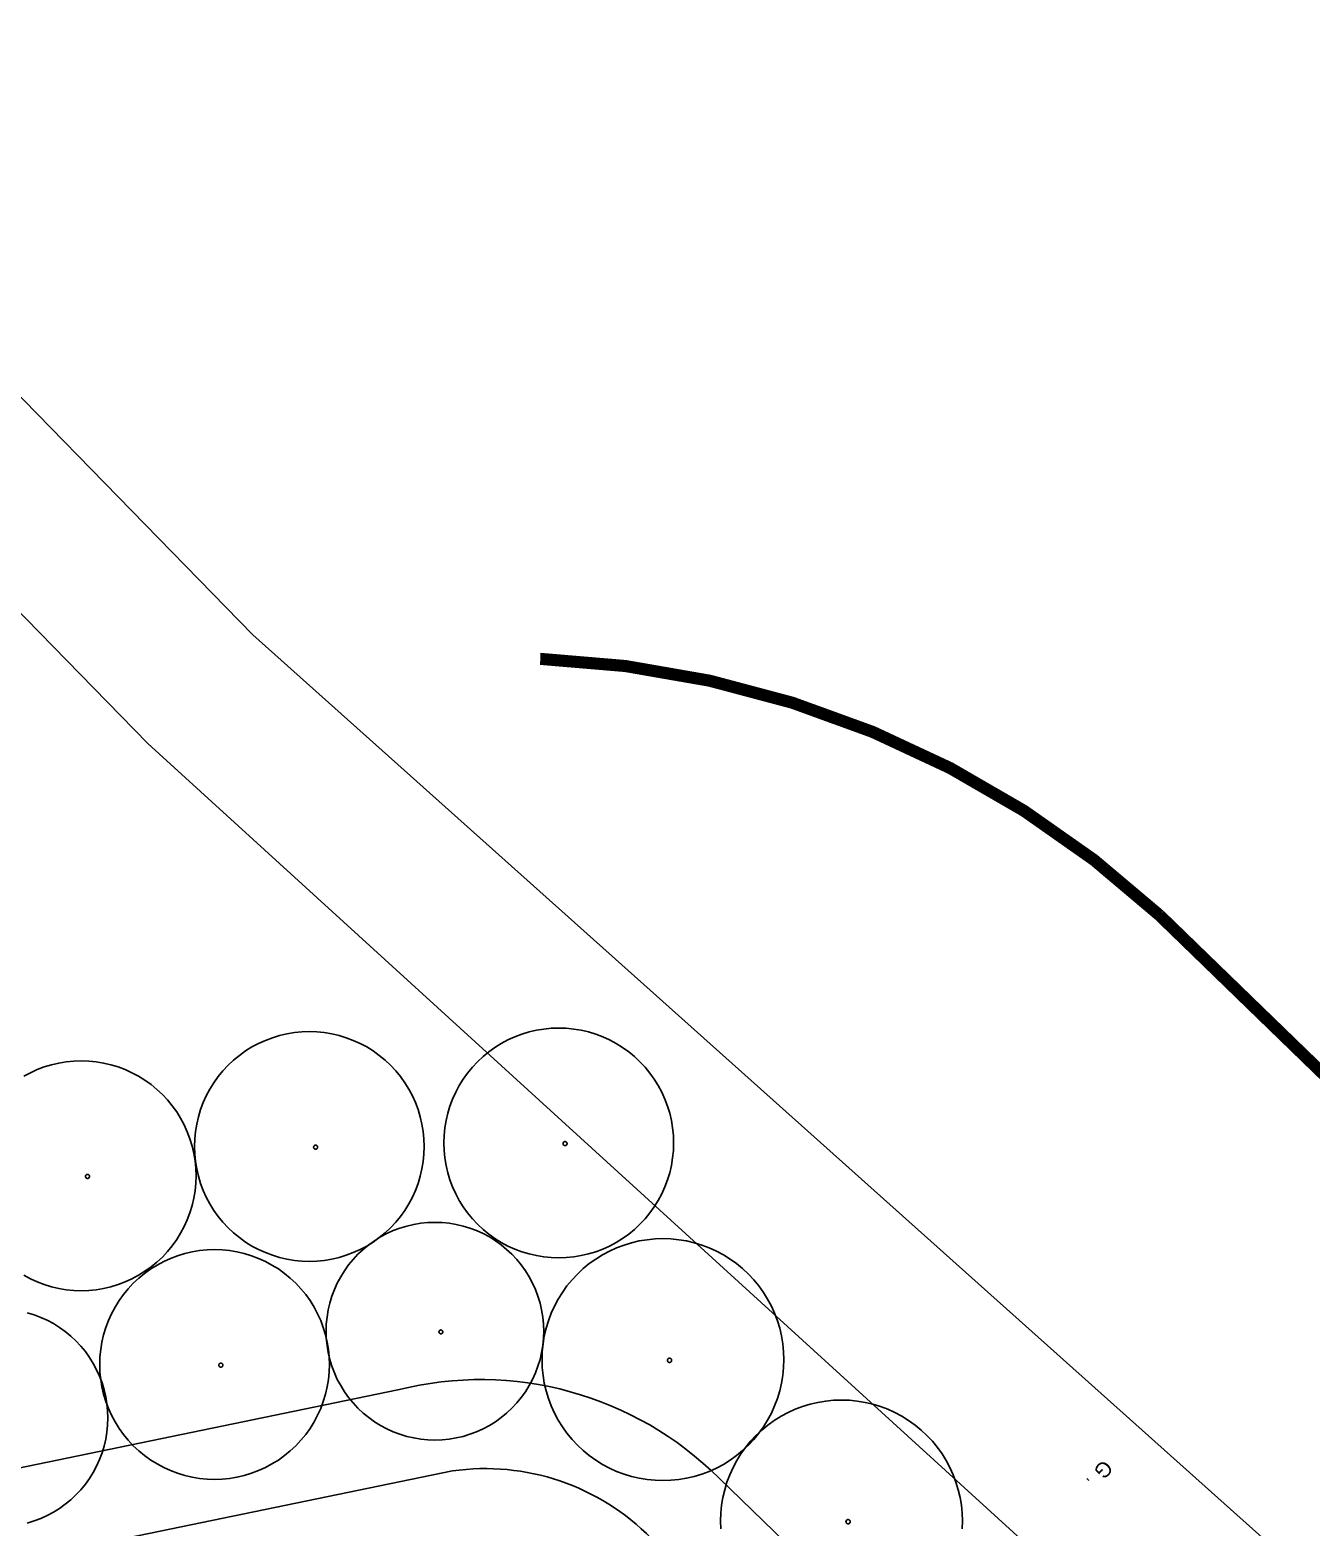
# Model space of a CAD drawing. Header units: inches. Extents: x -3368894 to 5148796, y 84 to 10864301.
# Drawn here: x 503184.42 to 503226.81, y 4346358.8 to 4346408.31 of the extents above; entities that cross this region are included whole.
import ezdxf

# ---------------------------------------------------------------- set-up
doc = ezdxf.new("R2010")
doc.units = ezdxf.units.IN
doc.header["$MEASUREMENT"] = 0
doc.linetypes.add('ACAD_ISO07W100', pattern=[3, 0, -3])
for name, color, linetype, lineweight in [('cm_alberi in secondo piano', 252, 'Continuous', 9), ('cm_campiture', 252, 'Continuous', 9), ('cm_quote', 174, 'Continuous', 0), ('cp_piattaforme volumi_linea', 4, 'Continuous', 25)]:
    doc.layers.add(name, color=color, linetype=linetype, lineweight=lineweight)
doc.layers.add('cp_alberi_linea', color=103, linetype='Continuous')
doc.styles.get("Standard").update_dxf_attribs({"font": 'GOTHIC.TTF'})
doc.dimstyles.new('Quote 200', dxfattribs={"dimtxt": 0.5, "dimasz": 0.2, "dimexe": 1.25, "dimexo": 0.625, "dimgap": 0.2, "dimtad": 1, "dimzin": 1, "dimtxsty": 'Standard', "dimblk": 'ARCHTICK', "dimcen": 2.5, "dimse1": 1, "dimse2": 1, "dimazin": 0, "dimtfac": 1, "dimtmove": 0, "dimatfit": 3, "dimldrblk": 'NONE', "dimfxl": 1, "dimlwd": 0, "dimarcsym": 0})

# ---------------------------------------------------------------- blocks, each defined once
blk = doc.blocks.new('_ArchTick')
at = {"color": 0, "linetype": 'ByBlock', "const_width": 0.15}
blk.add_lwpolyline([(-0.5, -0.5), (0.5, 0.5)], dxfattribs=at)
blk = doc.blocks.new('*D263')
at = {"layer": 'cm_quote', "color": 0, "lineweight": 0, "transparency": 16777216}
for p, q in [((-3368891.703, 8689622.26), (-929594.242, 10864300.067)), ((-3368894.34, 8689619.909), (-3368891.703, 8689622.26))]:
    blk.add_line(p, q, dxfattribs=at)
at = {"layer": 'DEFPOINTS', "color": 0, "transparency": 16777216}
for p in [(-3368891.703, 8689622.26), (503231.569, 4346330.378), (503228.933, 4346328.028)]:
    blk.add_point(p, dxfattribs=at)
at = {"layer": 'cm_quote', "color": 0, "lineweight": 0, "transparency": 16777216, "xscale": 0.2, "yscale": 0.2, "zscale": 0.2}
for p, rotation in [((-3368891.703, 8689622.26), 41.71758129249201), ((-3368894.34, 8689619.909), 221.717581292492)]:
    blk.add_blockref('_ArchTick', p, dxfattribs=dict(at, rotation=rotation))
at = {"layer": 'cm_quote', "color": 0, "transparency": 16777216, "insert": (-929595.199, 10864299.865), "char_height": 0.5, "attachment_point": 5, "rotation": 41.7176}
blk.add_mtext('3,53', dxfattribs=at)
blk = doc.blocks.new('_None')

msp = doc.modelspace()

# ---------------------------------------------------------------- linework, layer by layer
at = {"color": 32, "true_color": 0xcd6928, "const_width": 0.4}
msp.add_lwpolyline([(503201.307, 4346387.509, -0.17793), (503221.79, 4346379.033), (503239.78, 4346361.597)], format="xyb", dxfattribs=at)
at = {"layer": 'cm_campiture', "linetype": 'ACAD_ISO07W100', "ltscale": 0.5}
msp.add_line((503219.388, 4346360.4), (503220.1, 4346359.699), dxfattribs=at)
at = {"layer": 'cp_alberi_linea'}
for points in [[(503205.718, 4346371.498), (503205.71, 4346371.746), (503205.686, 4346371.994), (503205.645, 4346372.239), (503205.589, 4346372.481), (503205.517, 4346372.719), (503205.429, 4346372.952), (503205.327, 4346373.179), (503205.209, 4346373.398), (503205.078, 4346373.609), (503204.933, 4346373.811), (503204.775, 4346374.003), (503204.605, 4346374.185), (503204.424, 4346374.355), (503204.232, 4346374.513), (503204.03, 4346374.657), (503203.818, 4346374.789), (503203.599, 4346374.906), (503203.373, 4346375.009), (503203.14, 4346375.096), (503202.902, 4346375.168), (503202.66, 4346375.225), (503202.414, 4346375.265), (503202.167, 4346375.29), (503201.918, 4346375.298), (503201.67, 4346375.29), (503201.422, 4346375.265), (503201.177, 4346375.225), (503200.935, 4346375.168), (503200.697, 4346375.096), (503200.464, 4346375.009), (503200.238, 4346374.906), (503200.018, 4346374.789), (503199.807, 4346374.657), (503199.605, 4346374.513), (503199.413, 4346374.355), (503199.231, 4346374.185), (503199.061, 4346374.003), (503198.904, 4346373.811), (503198.759, 4346373.609), (503198.628, 4346373.398), (503198.51, 4346373.179), (503198.408, 4346372.952), (503198.32, 4346372.719), (503198.248, 4346372.481), (503198.192, 4346372.239), (503198.151, 4346371.994), (503198.127, 4346371.746), (503198.118, 4346371.498), (503198.127, 4346371.249), (503198.151, 4346371.002), (503198.192, 4346370.756), (503198.248, 4346370.514), (503198.32, 4346370.276), (503198.408, 4346370.044), (503198.51, 4346369.817), (503198.628, 4346369.598), (503198.759, 4346369.387), (503198.904, 4346369.185), (503199.061, 4346368.992), (503199.231, 4346368.811), (503199.413, 4346368.641), (503199.605, 4346368.483), (503199.807, 4346368.338), (503200.018, 4346368.207), (503200.238, 4346368.09), (503200.464, 4346367.987), (503200.697, 4346367.9), (503200.935, 4346367.827), (503201.177, 4346367.771), (503201.422, 4346367.73), (503201.67, 4346367.706), (503201.918, 4346367.698), (503202.167, 4346367.706), (503202.414, 4346367.73), (503202.66, 4346367.771), (503202.902, 4346367.827), (503203.14, 4346367.9), (503203.373, 4346367.987), (503203.599, 4346368.09), (503203.818, 4346368.207), (503204.03, 4346368.338), (503204.232, 4346368.483), (503204.424, 4346368.641), (503204.605, 4346368.811), (503204.775, 4346368.992), (503204.933, 4346369.185), (503205.078, 4346369.387), (503205.209, 4346369.598), (503205.327, 4346369.817), (503205.429, 4346370.044), (503205.517, 4346370.276), (503205.589, 4346370.514), (503205.645, 4346370.756), (503205.686, 4346371.002), (503205.71, 4346371.249)], [(503197.467, 4346371.381), (503197.459, 4346371.63), (503197.434, 4346371.877), (503197.394, 4346372.123), (503197.337, 4346372.365), (503197.265, 4346372.603), (503197.178, 4346372.835), (503197.075, 4346373.062), (503196.958, 4346373.281), (503196.827, 4346373.492), (503196.682, 4346373.695), (503196.524, 4346373.887), (503196.354, 4346374.068), (503196.172, 4346374.238), (503195.98, 4346374.396), (503195.778, 4346374.541), (503195.567, 4346374.672), (503195.348, 4346374.789), (503195.121, 4346374.892), (503194.888, 4346374.98), (503194.65, 4346375.052), (503194.408, 4346375.108), (503194.163, 4346375.149), (503193.915, 4346375.173), (503193.667, 4346375.181), (503193.418, 4346375.173), (503193.171, 4346375.149), (503192.926, 4346375.108), (503192.683, 4346375.052), (503192.445, 4346374.98), (503192.213, 4346374.892), (503191.986, 4346374.789), (503191.767, 4346374.672), (503191.556, 4346374.541), (503191.354, 4346374.396), (503191.161, 4346374.238), (503190.98, 4346374.068), (503190.81, 4346373.887), (503190.652, 4346373.695), (503190.507, 4346373.492), (503190.376, 4346373.281), (503190.259, 4346373.062), (503190.156, 4346372.835), (503190.069, 4346372.603), (503189.996, 4346372.365), (503189.94, 4346372.123), (503189.899, 4346371.877), (503189.875, 4346371.63), (503189.867, 4346371.381), (503189.875, 4346371.133), (503189.899, 4346370.885), (503189.94, 4346370.64), (503189.996, 4346370.398), (503190.069, 4346370.16), (503190.156, 4346369.927), (503190.259, 4346369.701), (503190.376, 4346369.481), (503190.507, 4346369.27), (503190.652, 4346369.068), (503190.81, 4346368.876), (503190.98, 4346368.694), (503191.161, 4346368.524), (503191.354, 4346368.367), (503191.556, 4346368.222), (503191.767, 4346368.09), (503191.986, 4346367.973), (503192.213, 4346367.871), (503192.445, 4346367.783), (503192.683, 4346367.711), (503192.926, 4346367.654), (503193.171, 4346367.614), (503193.418, 4346367.589), (503193.667, 4346367.581), (503193.915, 4346367.589), (503194.163, 4346367.614), (503194.408, 4346367.654), (503194.65, 4346367.711), (503194.888, 4346367.783), (503195.121, 4346367.871), (503195.348, 4346367.973), (503195.567, 4346368.09), (503195.778, 4346368.222), (503195.98, 4346368.367), (503196.172, 4346368.524), (503196.354, 4346368.694), (503196.524, 4346368.876), (503196.682, 4346369.068), (503196.827, 4346369.27), (503196.958, 4346369.481), (503197.075, 4346369.701), (503197.178, 4346369.927), (503197.265, 4346370.16), (503197.337, 4346370.398), (503197.394, 4346370.64), (503197.434, 4346370.885), (503197.459, 4346371.133)], [(503193.942, 4346371.359), (503193.942, 4346371.363), (503193.941, 4346371.368), (503193.941, 4346371.372), (503193.94, 4346371.376), (503193.938, 4346371.38), (503193.937, 4346371.384), (503193.935, 4346371.388), (503193.933, 4346371.392), (503193.931, 4346371.396), (503193.928, 4346371.399), (503193.925, 4346371.403), (503193.922, 4346371.406), (503193.919, 4346371.409), (503193.916, 4346371.412), (503193.912, 4346371.414), (503193.908, 4346371.417), (503193.905, 4346371.419), (503193.901, 4346371.42), (503193.897, 4346371.422), (503193.892, 4346371.423), (503193.888, 4346371.424), (503193.884, 4346371.425), (503193.88, 4346371.425), (503193.875, 4346371.426), (503193.871, 4346371.425), (503193.866, 4346371.425), (503193.862, 4346371.424), (503193.858, 4346371.423), (503193.854, 4346371.422), (503193.85, 4346371.42), (503193.846, 4346371.419), (503193.842, 4346371.417), (503193.838, 4346371.414), (503193.835, 4346371.412), (503193.831, 4346371.409), (503193.828, 4346371.406), (503193.825, 4346371.403), (503193.822, 4346371.399), (503193.82, 4346371.396), (503193.818, 4346371.392), (503193.815, 4346371.388), (503193.814, 4346371.384), (503193.812, 4346371.38), (503193.811, 4346371.376), (503193.81, 4346371.372), (503193.809, 4346371.368), (503193.809, 4346371.363), (503193.809, 4346371.359), (503193.809, 4346371.355), (503193.809, 4346371.35), (503193.81, 4346371.346), (503193.811, 4346371.342), (503193.812, 4346371.338), (503193.814, 4346371.333), (503193.815, 4346371.329), (503193.818, 4346371.326), (503193.82, 4346371.322), (503193.822, 4346371.318), (503193.825, 4346371.315), (503193.828, 4346371.312), (503193.831, 4346371.309), (503193.835, 4346371.306), (503193.838, 4346371.304), (503193.842, 4346371.301), (503193.846, 4346371.299), (503193.85, 4346371.297), (503193.854, 4346371.296), (503193.858, 4346371.295), (503193.862, 4346371.294), (503193.866, 4346371.293), (503193.871, 4346371.292), (503193.875, 4346371.292), (503193.88, 4346371.292), (503193.884, 4346371.293), (503193.888, 4346371.294), (503193.892, 4346371.295), (503193.897, 4346371.296), (503193.901, 4346371.297), (503193.905, 4346371.299), (503193.908, 4346371.301), (503193.912, 4346371.304), (503193.916, 4346371.306), (503193.919, 4346371.309), (503193.922, 4346371.312), (503193.925, 4346371.315), (503193.928, 4346371.318), (503193.931, 4346371.322), (503193.933, 4346371.326), (503193.935, 4346371.329), (503193.937, 4346371.333), (503193.938, 4346371.338), (503193.94, 4346371.342), (503193.941, 4346371.346), (503193.941, 4346371.35), (503193.942, 4346371.355)], [(503202.193, 4346371.475), (503202.193, 4346371.48), (503202.193, 4346371.484), (503202.192, 4346371.488), (503202.191, 4346371.493), (503202.19, 4346371.497), (503202.188, 4346371.501), (503202.186, 4346371.505), (503202.184, 4346371.509), (503202.182, 4346371.512), (503202.18, 4346371.516), (503202.177, 4346371.519), (503202.174, 4346371.523), (503202.171, 4346371.526), (503202.167, 4346371.528), (503202.164, 4346371.531), (503202.16, 4346371.533), (503202.156, 4346371.535), (503202.152, 4346371.537), (503202.148, 4346371.539), (503202.144, 4346371.54), (503202.14, 4346371.541), (503202.135, 4346371.541), (503202.131, 4346371.542), (503202.127, 4346371.542), (503202.122, 4346371.542), (503202.118, 4346371.541), (503202.114, 4346371.541), (503202.109, 4346371.54), (503202.105, 4346371.539), (503202.101, 4346371.537), (503202.097, 4346371.535), (503202.093, 4346371.533), (503202.09, 4346371.531), (503202.086, 4346371.528), (503202.083, 4346371.526), (503202.08, 4346371.523), (503202.077, 4346371.519), (503202.074, 4346371.516), (503202.071, 4346371.512), (503202.069, 4346371.509), (503202.067, 4346371.505), (503202.065, 4346371.501), (503202.064, 4346371.497), (503202.062, 4346371.493), (503202.061, 4346371.488), (503202.061, 4346371.484), (503202.06, 4346371.48), (503202.06, 4346371.475), (503202.06, 4346371.471), (503202.061, 4346371.467), (503202.061, 4346371.462), (503202.062, 4346371.458), (503202.064, 4346371.454), (503202.065, 4346371.45), (503202.067, 4346371.446), (503202.069, 4346371.442), (503202.071, 4346371.438), (503202.074, 4346371.435), (503202.077, 4346371.432), (503202.08, 4346371.428), (503202.083, 4346371.425), (503202.086, 4346371.423), (503202.09, 4346371.42), (503202.093, 4346371.418), (503202.097, 4346371.416), (503202.101, 4346371.414), (503202.105, 4346371.412), (503202.109, 4346371.411), (503202.114, 4346371.41), (503202.118, 4346371.409), (503202.122, 4346371.409), (503202.127, 4346371.409), (503202.131, 4346371.409), (503202.135, 4346371.409), (503202.14, 4346371.41), (503202.144, 4346371.411), (503202.148, 4346371.412), (503202.152, 4346371.414), (503202.156, 4346371.416), (503202.16, 4346371.418), (503202.164, 4346371.42), (503202.167, 4346371.423), (503202.171, 4346371.425), (503202.174, 4346371.428), (503202.177, 4346371.432), (503202.18, 4346371.435), (503202.182, 4346371.438), (503202.184, 4346371.442), (503202.186, 4346371.446), (503202.188, 4346371.45), (503202.19, 4346371.454), (503202.191, 4346371.458), (503202.192, 4346371.462), (503202.193, 4346371.467), (503202.193, 4346371.471)], [(503186.394, 4346370.391), (503186.394, 4346370.395), (503186.393, 4346370.4), (503186.393, 4346370.404), (503186.392, 4346370.408), (503186.391, 4346370.412), (503186.389, 4346370.417), (503186.387, 4346370.421), (503186.385, 4346370.424), (503186.383, 4346370.428), (503186.38, 4346370.432), (503186.378, 4346370.435), (503186.375, 4346370.438), (503186.371, 4346370.441), (503186.368, 4346370.444), (503186.364, 4346370.446), (503186.361, 4346370.449), (503186.357, 4346370.451), (503186.353, 4346370.453), (503186.349, 4346370.454), (503186.345, 4346370.455), (503186.34, 4346370.456), (503186.336, 4346370.457), (503186.332, 4346370.458), (503186.327, 4346370.458), (503186.323, 4346370.458), (503186.319, 4346370.457), (503186.314, 4346370.456), (503186.31, 4346370.455), (503186.306, 4346370.454), (503186.302, 4346370.453), (503186.298, 4346370.451), (503186.294, 4346370.449), (503186.29, 4346370.446), (503186.287, 4346370.444), (503186.284, 4346370.441), (503186.28, 4346370.438), (503186.277, 4346370.435), (503186.275, 4346370.432), (503186.272, 4346370.428), (503186.27, 4346370.424), (503186.268, 4346370.421), (503186.266, 4346370.417), (503186.264, 4346370.412), (503186.263, 4346370.408), (503186.262, 4346370.404), (503186.261, 4346370.4), (503186.261, 4346370.395), (503186.261, 4346370.391), (503186.261, 4346370.387), (503186.261, 4346370.382), (503186.262, 4346370.378), (503186.263, 4346370.374), (503186.264, 4346370.37), (503186.266, 4346370.366), (503186.268, 4346370.362), (503186.27, 4346370.358), (503186.272, 4346370.354), (503186.275, 4346370.351), (503186.277, 4346370.347), (503186.28, 4346370.344), (503186.284, 4346370.341), (503186.287, 4346370.338), (503186.29, 4346370.336), (503186.294, 4346370.333), (503186.298, 4346370.331), (503186.302, 4346370.33), (503186.306, 4346370.328), (503186.31, 4346370.327), (503186.314, 4346370.326), (503186.319, 4346370.325), (503186.323, 4346370.325), (503186.327, 4346370.324), (503186.332, 4346370.325), (503186.336, 4346370.325), (503186.34, 4346370.326), (503186.345, 4346370.327), (503186.349, 4346370.328), (503186.353, 4346370.33), (503186.357, 4346370.331), (503186.361, 4346370.333), (503186.364, 4346370.336), (503186.368, 4346370.338), (503186.371, 4346370.341), (503186.375, 4346370.344), (503186.378, 4346370.347), (503186.38, 4346370.351), (503186.383, 4346370.354), (503186.385, 4346370.358), (503186.387, 4346370.362), (503186.389, 4346370.366), (503186.391, 4346370.37), (503186.392, 4346370.374), (503186.393, 4346370.378), (503186.393, 4346370.382), (503186.394, 4346370.387)], [(503201.422, 4346365.272), (503201.414, 4346365.508), (503201.391, 4346365.742), (503201.353, 4346365.975), (503201.299, 4346366.204), (503201.231, 4346366.43), (503201.148, 4346366.65), (503201.05, 4346366.865), (503200.939, 4346367.072), (503200.815, 4346367.272), (503200.678, 4346367.464), (503200.528, 4346367.646), (503200.367, 4346367.818), (503200.195, 4346367.979), (503200.013, 4346368.128), (503199.822, 4346368.266), (503199.622, 4346368.39), (503199.414, 4346368.501), (503199.199, 4346368.598), (503198.979, 4346368.681), (503198.753, 4346368.75), (503198.524, 4346368.803), (503198.292, 4346368.842), (503198.057, 4346368.865), (503197.822, 4346368.872), (503197.586, 4346368.865), (503197.352, 4346368.842), (503197.119, 4346368.803), (503196.89, 4346368.75), (503196.664, 4346368.681), (503196.444, 4346368.598), (503196.229, 4346368.501), (503196.022, 4346368.39), (503195.822, 4346368.266), (503195.63, 4346368.128), (503195.448, 4346367.979), (503195.276, 4346367.818), (503195.115, 4346367.646), (503194.966, 4346367.464), (503194.828, 4346367.272), (503194.704, 4346367.072), (503194.593, 4346366.865), (503194.496, 4346366.65), (503194.413, 4346366.43), (503194.344, 4346366.204), (503194.291, 4346365.975), (503194.252, 4346365.742), (503194.229, 4346365.508), (503194.222, 4346365.272), (503194.229, 4346365.037), (503194.252, 4346364.802), (503194.291, 4346364.57), (503194.344, 4346364.341), (503194.413, 4346364.115), (503194.496, 4346363.895), (503194.593, 4346363.68), (503194.704, 4346363.472), (503194.828, 4346363.272), (503194.966, 4346363.081), (503195.115, 4346362.899), (503195.276, 4346362.727), (503195.448, 4346362.566), (503195.63, 4346362.416), (503195.822, 4346362.279), (503196.022, 4346362.155), (503196.229, 4346362.044), (503196.444, 4346361.946), (503196.664, 4346361.863), (503196.89, 4346361.795), (503197.119, 4346361.741), (503197.352, 4346361.703), (503197.586, 4346361.68), (503197.822, 4346361.672), (503198.057, 4346361.68), (503198.292, 4346361.703), (503198.524, 4346361.741), (503198.753, 4346361.795), (503198.979, 4346361.863), (503199.199, 4346361.946), (503199.414, 4346362.044), (503199.622, 4346362.155), (503199.822, 4346362.279), (503200.013, 4346362.416), (503200.195, 4346362.566), (503200.367, 4346362.727), (503200.528, 4346362.899), (503200.678, 4346363.081), (503200.815, 4346363.272), (503200.939, 4346363.472), (503201.05, 4346363.68), (503201.148, 4346363.895), (503201.231, 4346364.115), (503201.299, 4346364.341), (503201.353, 4346364.57), (503201.391, 4346364.802), (503201.414, 4346365.037)], [(503194.331, 4346364.171), (503194.323, 4346364.42), (503194.299, 4346364.667), (503194.258, 4346364.913), (503194.202, 4346365.155), (503194.13, 4346365.393), (503194.042, 4346365.626), (503193.939, 4346365.852), (503193.822, 4346366.071), (503193.691, 4346366.283), (503193.546, 4346366.485), (503193.388, 4346366.677), (503193.218, 4346366.858), (503193.037, 4346367.028), (503192.845, 4346367.186), (503192.642, 4346367.331), (503192.431, 4346367.462), (503192.212, 4346367.58), (503191.986, 4346367.682), (503191.753, 4346367.77), (503191.515, 4346367.842), (503191.273, 4346367.898), (503191.027, 4346367.939), (503190.78, 4346367.963), (503190.531, 4346367.971), (503190.283, 4346367.963), (503190.035, 4346367.939), (503189.79, 4346367.898), (503189.548, 4346367.842), (503189.31, 4346367.77), (503189.077, 4346367.682), (503188.851, 4346367.58), (503188.631, 4346367.462), (503188.42, 4346367.331), (503188.218, 4346367.186), (503188.026, 4346367.028), (503187.844, 4346366.858), (503187.674, 4346366.677), (503187.517, 4346366.485), (503187.372, 4346366.283), (503187.24, 4346366.071), (503187.123, 4346365.852), (503187.021, 4346365.626), (503186.933, 4346365.393), (503186.861, 4346365.155), (503186.804, 4346364.913), (503186.764, 4346364.667), (503186.739, 4346364.42), (503186.731, 4346364.171), (503186.739, 4346363.923), (503186.764, 4346363.675), (503186.804, 4346363.43), (503186.861, 4346363.188), (503186.933, 4346362.95), (503187.021, 4346362.717), (503187.123, 4346362.491), (503187.24, 4346362.271), (503187.372, 4346362.06), (503187.517, 4346361.858), (503187.674, 4346361.666), (503187.844, 4346361.484), (503188.026, 4346361.314), (503188.218, 4346361.157), (503188.42, 4346361.012), (503188.631, 4346360.881), (503188.851, 4346360.763), (503189.077, 4346360.661), (503189.31, 4346360.573), (503189.548, 4346360.501), (503189.79, 4346360.444), (503190.035, 4346360.404), (503190.283, 4346360.38), (503190.531, 4346360.371), (503190.78, 4346360.38), (503191.027, 4346360.404), (503191.273, 4346360.444), (503191.515, 4346360.501), (503191.753, 4346360.573), (503191.986, 4346360.661), (503192.212, 4346360.763), (503192.431, 4346360.881), (503192.642, 4346361.012), (503192.845, 4346361.157), (503193.037, 4346361.314), (503193.218, 4346361.484), (503193.388, 4346361.666), (503193.546, 4346361.858), (503193.691, 4346362.06), (503193.822, 4346362.271), (503193.939, 4346362.491), (503194.042, 4346362.717), (503194.13, 4346362.95), (503194.202, 4346363.188), (503194.258, 4346363.43), (503194.299, 4346363.675), (503194.323, 4346363.923)], [(503209.365, 4346364.333), (503209.356, 4346364.595), (503209.33, 4346364.856), (503209.288, 4346365.114), (503209.228, 4346365.369), (503209.152, 4346365.619), (503209.06, 4346365.864), (503208.952, 4346366.103), (503208.829, 4346366.333), (503208.69, 4346366.556), (503208.538, 4346366.768), (503208.372, 4346366.971), (503208.193, 4346367.162), (503208.002, 4346367.341), (503207.8, 4346367.507), (503207.587, 4346367.659), (503207.365, 4346367.798), (503207.134, 4346367.921), (503206.895, 4346368.029), (503206.65, 4346368.121), (503206.4, 4346368.197), (503206.145, 4346368.257), (503205.887, 4346368.299), (503205.626, 4346368.325), (503205.365, 4346368.333), (503205.103, 4346368.325), (503204.842, 4346368.299), (503204.584, 4346368.257), (503204.329, 4346368.197), (503204.079, 4346368.121), (503203.834, 4346368.029), (503203.595, 4346367.921), (503203.365, 4346367.798), (503203.142, 4346367.659), (503202.93, 4346367.507), (503202.727, 4346367.341), (503202.536, 4346367.162), (503202.357, 4346366.971), (503202.191, 4346366.768), (503202.039, 4346366.556), (503201.9, 4346366.333), (503201.777, 4346366.103), (503201.669, 4346365.864), (503201.577, 4346365.619), (503201.501, 4346365.369), (503201.441, 4346365.114), (503201.399, 4346364.856), (503201.373, 4346364.595), (503201.365, 4346364.333), (503201.373, 4346364.072), (503201.399, 4346363.811), (503201.441, 4346363.553), (503201.501, 4346363.298), (503201.577, 4346363.048), (503201.669, 4346362.803), (503201.777, 4346362.564), (503201.9, 4346362.333), (503202.039, 4346362.111), (503202.191, 4346361.898), (503202.357, 4346361.696), (503202.536, 4346361.505), (503202.727, 4346361.326), (503202.93, 4346361.16), (503203.142, 4346361.008), (503203.365, 4346360.869), (503203.595, 4346360.746), (503203.834, 4346360.638), (503204.079, 4346360.546), (503204.329, 4346360.47), (503204.584, 4346360.41), (503204.842, 4346360.368), (503205.103, 4346360.342), (503205.365, 4346360.333), (503205.626, 4346360.342), (503205.887, 4346360.368), (503206.145, 4346360.41), (503206.4, 4346360.47), (503206.65, 4346360.546), (503206.895, 4346360.638), (503207.134, 4346360.746), (503207.365, 4346360.869), (503207.587, 4346361.008), (503207.8, 4346361.16), (503208.002, 4346361.326), (503208.193, 4346361.505), (503208.372, 4346361.696), (503208.538, 4346361.898), (503208.69, 4346362.111), (503208.829, 4346362.333), (503208.952, 4346362.564), (503209.06, 4346362.803), (503209.152, 4346363.048), (503209.228, 4346363.298), (503209.288, 4346363.553), (503209.33, 4346363.811), (503209.356, 4346364.072)], [(503198.082, 4346365.251), (503198.082, 4346365.255), (503198.081, 4346365.259), (503198.081, 4346365.263), (503198.08, 4346365.267), (503198.079, 4346365.271), (503198.077, 4346365.275), (503198.076, 4346365.279), (503198.074, 4346365.283), (503198.071, 4346365.286), (503198.069, 4346365.29), (503198.066, 4346365.293), (503198.064, 4346365.296), (503198.061, 4346365.299), (503198.057, 4346365.301), (503198.054, 4346365.304), (503198.05, 4346365.306), (503198.047, 4346365.308), (503198.043, 4346365.309), (503198.039, 4346365.311), (503198.035, 4346365.312), (503198.031, 4346365.313), (503198.027, 4346365.314), (503198.023, 4346365.314), (503198.019, 4346365.314), (503198.015, 4346365.314), (503198.011, 4346365.314), (503198.007, 4346365.313), (503198.003, 4346365.312), (503197.999, 4346365.311), (503197.995, 4346365.309), (503197.991, 4346365.308), (503197.987, 4346365.306), (503197.984, 4346365.304), (503197.981, 4346365.301), (503197.977, 4346365.299), (503197.974, 4346365.296), (503197.972, 4346365.293), (503197.969, 4346365.29), (503197.966, 4346365.286), (503197.964, 4346365.283), (503197.962, 4346365.279), (503197.961, 4346365.275), (503197.959, 4346365.271), (503197.958, 4346365.267), (503197.957, 4346365.263), (503197.956, 4346365.259), (503197.956, 4346365.255), (503197.956, 4346365.251), (503197.956, 4346365.247), (503197.956, 4346365.243), (503197.957, 4346365.239), (503197.958, 4346365.235), (503197.959, 4346365.231), (503197.961, 4346365.227), (503197.962, 4346365.223), (503197.964, 4346365.22), (503197.966, 4346365.216), (503197.969, 4346365.213), (503197.972, 4346365.21), (503197.974, 4346365.207), (503197.977, 4346365.204), (503197.981, 4346365.201), (503197.984, 4346365.199), (503197.987, 4346365.196), (503197.991, 4346365.195), (503197.995, 4346365.193), (503197.999, 4346365.191), (503198.003, 4346365.19), (503198.007, 4346365.189), (503198.011, 4346365.189), (503198.015, 4346365.188), (503198.019, 4346365.188), (503198.023, 4346365.188), (503198.027, 4346365.189), (503198.031, 4346365.189), (503198.035, 4346365.19), (503198.039, 4346365.191), (503198.043, 4346365.193), (503198.047, 4346365.195), (503198.05, 4346365.196), (503198.054, 4346365.199), (503198.057, 4346365.201), (503198.061, 4346365.204), (503198.064, 4346365.207), (503198.066, 4346365.21), (503198.069, 4346365.213), (503198.071, 4346365.216), (503198.074, 4346365.22), (503198.076, 4346365.223), (503198.077, 4346365.227), (503198.079, 4346365.231), (503198.08, 4346365.235), (503198.081, 4346365.239), (503198.081, 4346365.243), (503198.082, 4346365.247)], [(503190.806, 4346364.149), (503190.806, 4346364.153), (503190.806, 4346364.158), (503190.805, 4346364.162), (503190.804, 4346364.166), (503190.803, 4346364.17), (503190.801, 4346364.175), (503190.799, 4346364.179), (503190.797, 4346364.182), (503190.795, 4346364.186), (503190.792, 4346364.19), (503190.79, 4346364.193), (503190.787, 4346364.196), (503190.783, 4346364.199), (503190.78, 4346364.202), (503190.777, 4346364.204), (503190.773, 4346364.207), (503190.769, 4346364.209), (503190.765, 4346364.211), (503190.761, 4346364.212), (503190.757, 4346364.213), (503190.753, 4346364.214), (503190.748, 4346364.215), (503190.744, 4346364.216), (503190.74, 4346364.216), (503190.735, 4346364.216), (503190.731, 4346364.215), (503190.727, 4346364.214), (503190.722, 4346364.213), (503190.718, 4346364.212), (503190.714, 4346364.211), (503190.71, 4346364.209), (503190.706, 4346364.207), (503190.703, 4346364.204), (503190.699, 4346364.202), (503190.696, 4346364.199), (503190.692, 4346364.196), (503190.689, 4346364.193), (503190.687, 4346364.19), (503190.684, 4346364.186), (503190.682, 4346364.182), (503190.68, 4346364.179), (503190.678, 4346364.175), (503190.676, 4346364.17), (503190.675, 4346364.166), (503190.674, 4346364.162), (503190.674, 4346364.158), (503190.673, 4346364.153), (503190.673, 4346364.149), (503190.673, 4346364.145), (503190.674, 4346364.14), (503190.674, 4346364.136), (503190.675, 4346364.132), (503190.676, 4346364.128), (503190.678, 4346364.124), (503190.68, 4346364.12), (503190.682, 4346364.116), (503190.684, 4346364.112), (503190.687, 4346364.109), (503190.689, 4346364.105), (503190.692, 4346364.102), (503190.696, 4346364.099), (503190.699, 4346364.096), (503190.703, 4346364.094), (503190.706, 4346364.091), (503190.71, 4346364.089), (503190.714, 4346364.088), (503190.718, 4346364.086), (503190.722, 4346364.085), (503190.727, 4346364.084), (503190.731, 4346364.083), (503190.735, 4346364.083), (503190.74, 4346364.082), (503190.744, 4346364.083), (503190.748, 4346364.083), (503190.753, 4346364.084), (503190.757, 4346364.085), (503190.761, 4346364.086), (503190.765, 4346364.088), (503190.769, 4346364.089), (503190.773, 4346364.091), (503190.777, 4346364.094), (503190.78, 4346364.096), (503190.783, 4346364.099), (503190.787, 4346364.102), (503190.79, 4346364.105), (503190.792, 4346364.109), (503190.795, 4346364.112), (503190.797, 4346364.116), (503190.799, 4346364.12), (503190.801, 4346364.124), (503190.803, 4346364.128), (503190.804, 4346364.132), (503190.805, 4346364.136), (503190.806, 4346364.14), (503190.806, 4346364.145)], [(503205.654, 4346364.31), (503205.654, 4346364.314), (503205.653, 4346364.319), (503205.653, 4346364.324), (503205.651, 4346364.328), (503205.65, 4346364.332), (503205.649, 4346364.337), (503205.647, 4346364.341), (503205.644, 4346364.345), (503205.642, 4346364.349), (503205.639, 4346364.353), (503205.636, 4346364.356), (503205.633, 4346364.359), (503205.63, 4346364.363), (503205.626, 4346364.365), (503205.623, 4346364.368), (503205.619, 4346364.371), (503205.615, 4346364.373), (503205.611, 4346364.375), (503205.606, 4346364.376), (503205.602, 4346364.378), (503205.597, 4346364.379), (503205.593, 4346364.379), (503205.588, 4346364.38), (503205.584, 4346364.38), (503205.579, 4346364.38), (503205.575, 4346364.379), (503205.57, 4346364.379), (503205.566, 4346364.378), (503205.561, 4346364.376), (503205.557, 4346364.375), (503205.553, 4346364.373), (503205.549, 4346364.371), (503205.545, 4346364.368), (503205.541, 4346364.365), (503205.538, 4346364.363), (503205.534, 4346364.359), (503205.531, 4346364.356), (503205.528, 4346364.353), (503205.525, 4346364.349), (503205.523, 4346364.345), (503205.521, 4346364.341), (503205.519, 4346364.337), (503205.517, 4346364.332), (503205.516, 4346364.328), (503205.515, 4346364.324), (503205.514, 4346364.319), (503205.514, 4346364.314), (503205.514, 4346364.31), (503205.514, 4346364.305), (503205.514, 4346364.301), (503205.515, 4346364.296), (503205.516, 4346364.292), (503205.517, 4346364.287), (503205.519, 4346364.283), (503205.521, 4346364.279), (503205.523, 4346364.275), (503205.525, 4346364.271), (503205.528, 4346364.267), (503205.531, 4346364.264), (503205.534, 4346364.26), (503205.538, 4346364.257), (503205.541, 4346364.254), (503205.545, 4346364.252), (503205.549, 4346364.249), (503205.553, 4346364.247), (503205.557, 4346364.245), (503205.561, 4346364.243), (503205.566, 4346364.242), (503205.57, 4346364.241), (503205.575, 4346364.24), (503205.579, 4346364.24), (503205.584, 4346364.24), (503205.588, 4346364.24), (503205.593, 4346364.24), (503205.597, 4346364.241), (503205.602, 4346364.242), (503205.606, 4346364.243), (503205.611, 4346364.245), (503205.615, 4346364.247), (503205.619, 4346364.249), (503205.623, 4346364.252), (503205.626, 4346364.254), (503205.63, 4346364.257), (503205.633, 4346364.26), (503205.636, 4346364.264), (503205.639, 4346364.267), (503205.642, 4346364.271), (503205.644, 4346364.275), (503205.647, 4346364.279), (503205.649, 4346364.283), (503205.65, 4346364.287), (503205.651, 4346364.292), (503205.653, 4346364.296), (503205.653, 4346364.301), (503205.654, 4346364.305)], [(503211.561, 4346358.972), (503211.561, 4346358.977), (503211.561, 4346358.981), (503211.56, 4346358.986), (503211.559, 4346358.99), (503211.558, 4346358.995), (503211.556, 4346358.999), (503211.554, 4346359.003), (503211.552, 4346359.007), (503211.55, 4346359.011), (503211.547, 4346359.015), (503211.544, 4346359.019), (503211.541, 4346359.022), (503211.538, 4346359.025), (503211.534, 4346359.028), (503211.53, 4346359.031), (503211.526, 4346359.033), (503211.522, 4346359.035), (503211.518, 4346359.037), (503211.514, 4346359.039), (503211.51, 4346359.04), (503211.505, 4346359.041), (503211.501, 4346359.042), (503211.496, 4346359.042), (503211.491, 4346359.042), (503211.487, 4346359.042), (503211.482, 4346359.042), (503211.478, 4346359.041), (503211.473, 4346359.04), (503211.469, 4346359.039), (503211.465, 4346359.037), (503211.46, 4346359.035), (503211.456, 4346359.033), (503211.452, 4346359.031), (503211.449, 4346359.028), (503211.445, 4346359.025), (503211.442, 4346359.022), (503211.439, 4346359.019), (503211.436, 4346359.015), (503211.433, 4346359.011), (503211.431, 4346359.007), (503211.429, 4346359.003), (503211.427, 4346358.999), (503211.425, 4346358.995), (503211.424, 4346358.99), (503211.423, 4346358.986), (503211.422, 4346358.981), (503211.421, 4346358.977), (503211.421, 4346358.972), (503211.421, 4346358.968), (503211.422, 4346358.963), (503211.423, 4346358.959), (503211.424, 4346358.954), (503211.425, 4346358.95), (503211.427, 4346358.945), (503211.429, 4346358.941), (503211.431, 4346358.937), (503211.433, 4346358.933), (503211.436, 4346358.93), (503211.439, 4346358.926), (503211.442, 4346358.923), (503211.445, 4346358.92), (503211.449, 4346358.917), (503211.452, 4346358.914), (503211.456, 4346358.912), (503211.46, 4346358.909), (503211.465, 4346358.908), (503211.469, 4346358.906), (503211.473, 4346358.905), (503211.478, 4346358.904), (503211.482, 4346358.903), (503211.487, 4346358.902), (503211.491, 4346358.902), (503211.496, 4346358.902), (503211.501, 4346358.903), (503211.505, 4346358.904), (503211.51, 4346358.905), (503211.514, 4346358.906), (503211.518, 4346358.908), (503211.522, 4346358.909), (503211.526, 4346358.912), (503211.53, 4346358.914), (503211.534, 4346358.917), (503211.538, 4346358.92), (503211.541, 4346358.923), (503211.544, 4346358.926), (503211.547, 4346358.93), (503211.55, 4346358.933), (503211.552, 4346358.937), (503211.554, 4346358.941), (503211.556, 4346358.945), (503211.558, 4346358.95), (503211.559, 4346358.954), (503211.56, 4346358.959), (503211.561, 4346358.963), (503211.561, 4346358.968)]]:
    msp.add_lwpolyline(points, close=True, dxfattribs=at)
for points in [[(503184.219, 4346367.123), (503184.439, 4346367.005), (503184.665, 4346366.903), (503184.898, 4346366.815), (503185.136, 4346366.743), (503185.378, 4346366.686), (503185.623, 4346366.646), (503185.871, 4346366.622), (503186.119, 4346366.613), (503186.368, 4346366.622), (503186.615, 4346366.646), (503186.861, 4346366.686), (503187.103, 4346366.743), (503187.341, 4346366.815), (503187.573, 4346366.903), (503187.8, 4346367.005), (503188.019, 4346367.123), (503188.23, 4346367.254), (503188.433, 4346367.399), (503188.625, 4346367.556), (503188.806, 4346367.726), (503188.976, 4346367.908), (503189.134, 4346368.1), (503189.279, 4346368.302), (503189.41, 4346368.513), (503189.527, 4346368.733), (503189.63, 4346368.959), (503189.718, 4346369.192), (503189.79, 4346369.43), (503189.846, 4346369.672), (503189.887, 4346369.917), (503189.911, 4346370.165), (503189.919, 4346370.413), (503189.911, 4346370.662), (503189.887, 4346370.909), (503189.846, 4346371.155), (503189.79, 4346371.397), (503189.718, 4346371.635), (503189.63, 4346371.868), (503189.527, 4346372.094), (503189.41, 4346372.313), (503189.279, 4346372.525), (503189.134, 4346372.727), (503188.976, 4346372.919), (503188.806, 4346373.1), (503188.625, 4346373.27), (503188.433, 4346373.428), (503188.23, 4346373.573), (503188.019, 4346373.704), (503187.8, 4346373.822), (503187.573, 4346373.924), (503187.341, 4346374.012), (503187.103, 4346374.084), (503186.861, 4346374.14), (503186.615, 4346374.181), (503186.368, 4346374.205), (503186.119, 4346374.213), (503185.871, 4346374.205), (503185.623, 4346374.181), (503185.378, 4346374.14), (503185.136, 4346374.084), (503184.898, 4346374.012), (503184.665, 4346373.924), (503184.439, 4346373.822), (503184.219, 4346373.704)], [(503184.333, 4346358.928), (503184.559, 4346358.996), (503184.779, 4346359.079), (503184.994, 4346359.176), (503185.202, 4346359.287), (503185.402, 4346359.412), (503185.593, 4346359.549), (503185.775, 4346359.698), (503185.947, 4346359.859), (503186.108, 4346360.031), (503186.258, 4346360.213), (503186.395, 4346360.405), (503186.519, 4346360.605), (503186.63, 4346360.813), (503186.728, 4346361.027), (503186.811, 4346361.248), (503186.879, 4346361.473), (503186.932, 4346361.703), (503186.971, 4346361.935), (503186.994, 4346362.169), (503187.002, 4346362.405), (503186.994, 4346362.64), (503186.971, 4346362.875), (503186.932, 4346363.107), (503186.879, 4346363.337), (503186.811, 4346363.562), (503186.728, 4346363.783), (503186.63, 4346363.997), (503186.519, 4346364.205), (503186.395, 4346364.405), (503186.258, 4346364.596), (503186.108, 4346364.779), (503185.947, 4346364.95), (503185.775, 4346365.112), (503185.593, 4346365.261), (503185.402, 4346365.398), (503185.202, 4346365.523), (503184.994, 4346365.634), (503184.779, 4346365.731), (503184.559, 4346365.814), (503184.333, 4346365.882)], [(503215.264, 4346358.734), (503215.272, 4346358.996), (503215.264, 4346359.257), (503215.238, 4346359.518), (503215.195, 4346359.776), (503215.136, 4346360.031), (503215.06, 4346360.282), (503214.968, 4346360.527), (503214.86, 4346360.765), (503214.736, 4346360.996), (503214.598, 4346361.218), (503214.446, 4346361.431), (503214.28, 4346361.633), (503214.101, 4346361.824), (503213.91, 4346362.003), (503213.707, 4346362.169), (503213.494, 4346362.322), (503213.272, 4346362.46), (503213.041, 4346362.583), (503212.803, 4346362.691), (503212.558, 4346362.784), (503212.307, 4346362.86), (503212.053, 4346362.919), (503211.794, 4346362.962), (503211.534, 4346362.987), (503211.272, 4346362.996), (503211.011, 4346362.987), (503210.75, 4346362.962), (503210.492, 4346362.919), (503210.237, 4346362.86), (503209.986, 4346362.784), (503209.741, 4346362.691), (503209.503, 4346362.583), (503209.272, 4346362.46), (503209.05, 4346362.322), (503208.837, 4346362.169), (503208.635, 4346362.003), (503208.444, 4346361.824), (503208.265, 4346361.633), (503208.099, 4346361.431), (503207.946, 4346361.218), (503207.808, 4346360.996), (503207.685, 4346360.765), (503207.577, 4346360.527), (503207.484, 4346360.282), (503207.409, 4346360.031), (503207.349, 4346359.776), (503207.306, 4346359.518), (503207.281, 4346359.257), (503207.272, 4346358.996), (503207.281, 4346358.734)]]:
    msp.add_lwpolyline(points, dxfattribs=at)
at = {"layer": 'cp_piattaforme volumi_linea'}
for points in [[(503065.801, 4346473.654), (503110.123, 4346463.689, -0.083914), (503112.773, 4346462.512), (503130.753, 4346450.596), (503131.141, 4346450.319), (503131.577, 4346449.959), (503131.922, 4346449.629), (503157.263, 4346423.678), (503167.727, 4346412.962), (503191.803, 4346388.307), (503231.863, 4346352.485), (503243.987, 4346365.924)], [(503228.16, 4346348.418), (503188.328, 4346384.71), (503164.15, 4346409.469), (503153.686, 4346420.185), (503128.406, 4346446.073), (503128.253, 4346446.219), (503128.089, 4346446.354), (503127.917, 4346446.477), (503110.011, 4346458.344, 0.083914), (503108.884, 4346458.845), (503102.685, 4346460.426)], [(503152.139, 4346382.836), (503176.031, 4346360.048, 0.256346), (503177.839, 4346359.467), (503196.593, 4346363.331)], [(503150.523, 4346378.872), (503173.319, 4346357.247, 0.161541), (503177.29, 4346356.301), (503198.401, 4346360.651)], [(503196.593, 4346363.331, -0.263962), (503207.226, 4346360.408), (503223.609, 4346344.531)], [(503198.401, 4346360.651, -0.087766), (503198.401, 4346360.651, -0.238879), (503204.98, 4346358.421), (503221.338, 4346342.568)]]:
    msp.add_lwpolyline(points, format="xyb", dxfattribs=at)

# ---------------------------------------------------------------- texts
at = {"layer": 'cm_alberi in secondo piano', "insert": (503220.301, 4346360.703), "char_height": 0.5, "attachment_point": 1, "rotation": 225.7791}
msp.add_mtext_dynamic_manual_height_columns('G', width=4.59023, gutter_width=1, heights=[0], dxfattribs=at)

# ---------------------------------------------------------------- dimensions: what is measured, and where the dimension line sits
at = {"layer": 'cm_quote'}
dim = msp.add_linear_dim(base=(-3368891.703, 8689622.26), p1=(503228.933, 4346328.028), p2=(503231.569, 4346330.378), angle=41.7176, dimstyle='Quote 200', dxfattribs=at)
dim.commit()
dim.dimension.update_dxf_attribs({"geometry": '*D263', "text_midpoint": (-929594.876, 10864299.502), "dimtype": 161})

doc.saveas('drawing.dxf')
